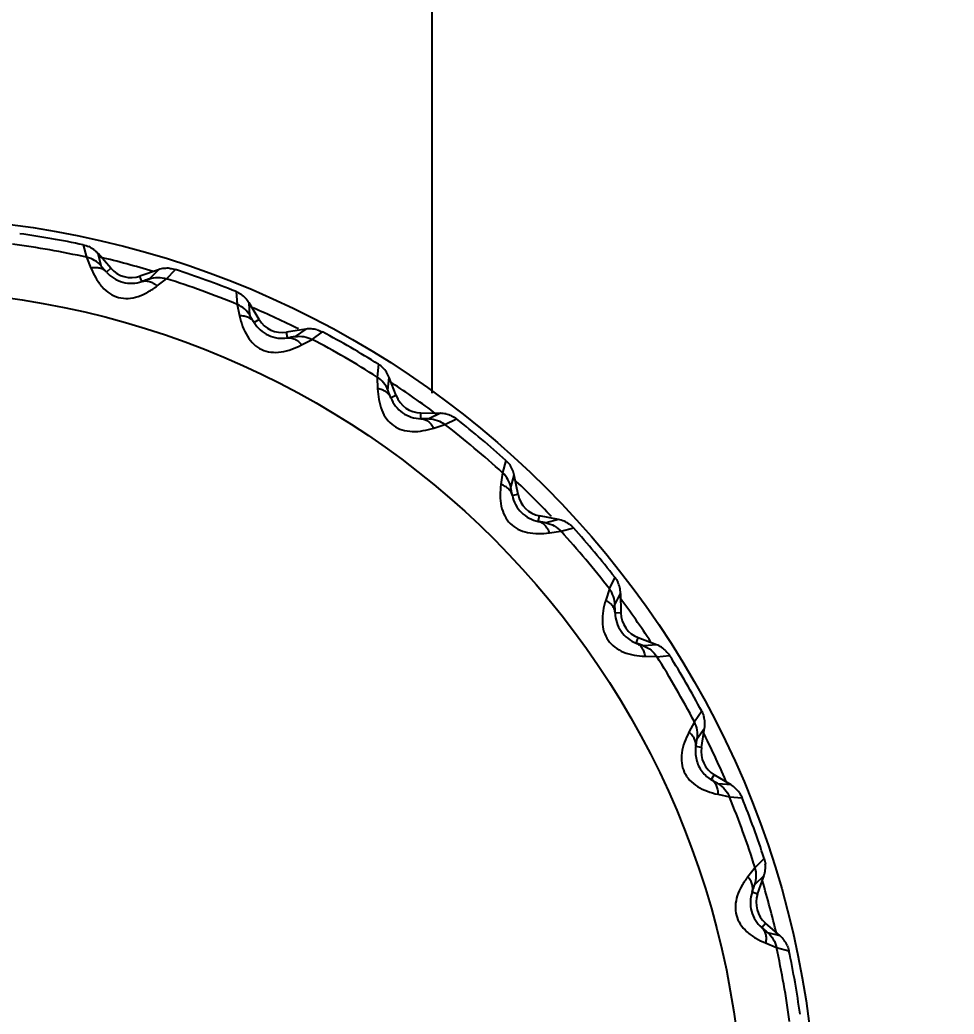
# Model space of a CAD drawing. Extents: x 1507 to 2862, y 0 to 992.
# Drawn here: x 2289.26 to 2306.58, y 606.55 to 624.99 of the extents above; entities that cross this region are included whole.
import ezdxf

# ---------------------------------------------------------------- set-up
doc = ezdxf.new("R2010")
doc.units = 0
doc.header["$LTSCALE"] = 10
doc.header["$MEASUREMENT"] = 0
doc.header["$PDMODE"] = 3
doc.header["$PDSIZE"] = -10
doc.layers.get('0').update_dxf_attribs({"linetype": 'CONTINUOUS'})
doc.layers.get('DEFPOINTS').update_dxf_attribs({"linetype": 'CONTINUOUS'})
doc.layers.add('1', color=7, linetype='CONTINUOUS')
doc.layers.add('10', color=7, linetype='CONTINUOUS')
doc.layers.add('치수', color=7, linetype='CONTINUOUS', lineweight=25)
doc.styles.add('Daelim Dimension', font='')
doc.styles.get('Daelim Dimension').set_extended_font_data('NanumGothic')
doc.dimstyles.new('DEFAULT', dxfattribs={"dimscale": 2, "dimtxt": 2, "dimasz": 2, "dimexe": 0, "dimexo": 2, "dimgap": 1, "dimtad": 1, "dimdec": 1, "dimzin": 9, "dimdsep": 46, "dimtxsty": 'Daelim Dimension', "dimcen": 0.5, "dimclrd": 252, "dimclre": 252, "dimclrt": 3, "dimadec": 1, "dimazin": 0, "dimtfac": 1, "dimtdec": 1, "dimtix": 1, "dimtmove": 0, "dimatfit": 3, "dimfxl": 1, "dimtolj": 1, "dimtzin": 1, "dimlwd": 9, "dimlwe": 9, "dimarcsym": 0})

# ---------------------------------------------------------------- blocks, each defined once
blk = doc.blocks.new('*D14')
at = {"layer": 'DEFPOINTS', "color": 0, "transparency": 16777216}
for p in [(2295.894, 921.192), (2414.417, 921.192), (2295.894, 121.192)]:
    blk.add_point(p, dxfattribs=at)
at = {"layer": '치수', "color": 5, "lineweight": 9, "transparency": 16777216}
for p, q in [((2299.894, 921.192), (2414.417, 921.192)), ((2414.417, 125.192), (2414.417, 917.192)), ((2299.894, 121.192), (2414.417, 121.192))]:
    blk.add_line(p, q, dxfattribs=at)
at = {"layer": '치수', "color": 5, "transparency": 16777216}
for points in [[(2413.75, 917.192), (2415.084, 917.192), (2414.417, 921.192)], [(2413.75, 125.192), (2415.084, 125.192), (2414.417, 121.192)]]:
    blk.add_solid(points, dxfattribs=at)
at = {"layer": '치수', "color": 7, "transparency": 16777216, "insert": (2401.53, 521.192), "char_height": 20, "attachment_point": 5, "rotation": 90, "style": 'Daelim Dimension'}
blk.add_mtext('\\A1;700~800', dxfattribs=at)

msp = doc.modelspace()

# ---------------------------------------------------------------- linework, layer by layer
at = {"color": 7, "linetype": 'Continuous'}
msp.add_line((2296.894, 737.092), (2296.894, 618.066), dxfattribs=at)
at = {"layer": '1', "color": 7, "linetype": 'Continuous'}
for p, q in [((2290.432, 620.818), (2290.493, 620.587)), ((2290.494, 620.587), (2290.575, 620.386)), ((2290.764, 620.427), (2290.705, 620.657)), ((2290.942, 620.383), (2290.705, 620.657)), ((2290.942, 620.383), (2290.862, 620.313)), ((2291.826, 620.356), (2291.483, 620.238)), ((2291.825, 620.356), (2291.659, 620.187)), ((2291.975, 620.19), (2292.143, 620.36)), ((2291.518, 620.137), (2291.483, 620.238)), ((2291.802, 620.057), (2291.974, 620.19)), ((2293.265, 619.951), (2293.285, 619.713)), ((2293.286, 619.713), (2293.331, 619.5)), ((2293.524, 619.508), (2293.506, 619.745)), ((2293.692, 619.434), (2293.506, 619.745)), ((2293.692, 619.434), (2293.601, 619.379)), ((2294.557, 619.254), (2294.2, 619.198)), ((2294.557, 619.254), (2294.364, 619.116)), ((2294.217, 619.092), (2294.2, 619.198)), ((2294.482, 618.964), (2294.675, 619.065)), ((2294.675, 619.065), (2294.87, 619.202)), ((2295.905, 618.605), (2295.883, 618.367)), ((2295.884, 618.367), (2295.892, 618.15)), ((2296.083, 618.124), (2296.106, 618.36)), ((2296.236, 618.022), (2296.106, 618.36)), ((2296.236, 618.022), (2296.136, 617.984)), ((2296.693, 617.594), (2296.695, 617.701)), ((2296.695, 617.701), (2297.057, 617.695)), ((2297.057, 617.695), (2296.843, 617.592)), ((2297.14, 617.487), (2297.356, 617.589)), ((2296.932, 617.421), (2297.139, 617.488)), ((2298.271, 616.821), (2298.208, 616.591)), ((2298.209, 616.59), (2298.179, 616.375)), ((2298.363, 616.316), (2298.427, 616.545)), ((2298.496, 616.19), (2298.426, 616.545)), ((2298.496, 616.19), (2298.391, 616.169)), ((2298.871, 615.689), (2298.892, 615.794)), ((2299.247, 615.725), (2298.892, 615.794)), ((2299.247, 615.725), (2299.018, 615.661)), ((2299.293, 615.506), (2299.523, 615.569)), ((2299.077, 615.477), (2299.292, 615.507)), ((2300.291, 614.654), (2300.189, 614.438)), ((2300.19, 614.437), (2300.123, 614.23)), ((2300.294, 614.141), (2300.396, 614.355)), ((2300.396, 614.355), (2300.403, 613.993)), ((2300.403, 613.993), (2300.296, 613.991)), ((2300.686, 613.434), (2300.724, 613.534)), ((2301.062, 613.404), (2300.724, 613.534)), ((2301.062, 613.404), (2300.826, 613.381)), ((2300.852, 613.19), (2301.069, 613.182)), ((2301.069, 613.181), (2301.307, 613.203)), ((2301.904, 612.169), (2301.767, 611.974)), ((2301.767, 611.973), (2301.665, 611.781)), ((2301.818, 611.663), (2301.956, 611.856)), ((2301.899, 611.498), (2301.956, 611.856)), ((2301.899, 611.498), (2301.794, 611.515)), ((2301.994, 610.962), (2302.081, 610.899)), ((2302.081, 610.899), (2302.136, 610.991)), ((2302.446, 610.804), (2302.136, 610.991)), ((2302.446, 610.804), (2302.21, 610.822)), ((2302.202, 610.63), (2302.415, 610.584)), ((2302.415, 610.583), (2302.653, 610.563)), ((2303.061, 609.441), (2302.892, 609.273)), ((2302.892, 609.272), (2302.759, 609.1)), ((2302.888, 608.957), (2303.058, 609.124)), ((2302.94, 608.781), (2303.058, 609.124)), ((2302.94, 608.781), (2302.839, 608.816)), ((2303.015, 608.16), (2303.085, 608.241)), ((2303.358, 608.003), (2303.085, 608.241)), ((2303.358, 608.003), (2303.128, 608.062)), ((2303.087, 607.874), (2303.289, 607.792)), ((2303.289, 607.791), (2303.52, 607.73))]:
    msp.add_line(p, q, dxfattribs=at)
msp.add_circle((2286.894, 604.192), 15.786, dxfattribs=at)
for centre, radius, start, end in [((2286.894, 604.192), 16.998, 77.9882, 82.0118), ((2286.894, 604.192), 16.786, 77.6154, 82.3836), ((2290.326, 620.328), 0.501, 53.2718, 65.5973), ((2290.321, 620.321), 0.509, 47.6815, 53.3167), ((2290.33, 620.331), 0.496, 40.9888, 47.6912), ((2291.32, 620.712), 0.501, 221, 289), ((2291.989, 619.88), 0.504, 96.7982, 108.9568), ((2291.989, 619.882), 0.501, 84.5552, 96.8707), ((2286.894, 604.192), 16.998, 67.9882, 72.0117), ((2286.894, 604.192), 16.786, 67.6154, 72.3836), ((2293.076, 619.487), 0.501, 43.2717, 55.5973), ((2293.07, 619.481), 0.509, 37.6815, 43.3167), ((2293.081, 619.489), 0.496, 30.9888, 37.6912), ((2294.122, 619.692), 0.501, 211, 279), ((2294.636, 618.757), 0.504, 86.8115, 98.9566), ((2294.637, 618.759), 0.501, 74.5679, 86.885), ((2286.894, 604.192), 16.786, 57.6154, 62.3836), ((2286.894, 604.192), 16.998, 57.9882, 62.0118), ((2295.638, 618.181), 0.501, 33.2718, 45.5973), ((2295.636, 618.179), 0.503, 21.0386, 33.3497), ((2296.703, 618.202), 0.501, 201, 269), ((2297.047, 617.191), 0.504, 76.8115, 88.9566), ((2297.049, 617.193), 0.501, 64.5679, 76.885), ((2286.894, 604.192), 16.998, 47.9882, 52.0118), ((2286.894, 604.192), 16.786, 47.6154, 52.3836), ((2297.934, 616.45), 0.501, 23.2718, 35.5973), ((2297.932, 616.449), 0.503, 11.0386, 23.3497), ((2298.987, 616.285), 0.501, 191, 259), ((2299.15, 615.23), 0.504, 66.8115, 78.9566), ((2299.152, 615.232), 0.501, 54.5679, 66.885), ((2286.894, 604.192), 16.998, 37.9882, 42.0118), ((2286.894, 604.192), 16.786, 37.6154, 42.3836), ((2299.895, 614.347), 0.501, 13.2718, 25.5973), ((2299.893, 614.346), 0.503, 1.0386, 13.3497), ((2300.903, 614.002), 0.501, 181, 249), ((2300.881, 612.934), 0.504, 56.8115, 68.9566), ((2300.883, 612.936), 0.501, 44.5679, 56.885), ((2286.894, 604.192), 16.786, 27.6154, 32.3836), ((2286.894, 604.192), 16.998, 27.9882, 32.0118), ((2301.461, 611.935), 0.501, 3.2718, 15.5973), ((2301.459, 611.934), 0.503, 351.0386, 3.3497), ((2302.377, 611.42), 0.591, 170.7577, 182.3471), ((2302.394, 611.42), 0.501, 171, 239), ((2302.187, 610.373), 0.504, 46.8115, 58.9566), ((2286.894, 604.192), 16.786, 17.6154, 22.3836), ((2302.189, 610.374), 0.501, 34.5679, 46.885), ((2286.894, 604.192), 16.998, 17.9882, 22.0118), ((2302.584, 609.288), 0.501, 353.2718, 5.5973), ((2302.582, 609.287), 0.503, 341.0386, 353.3497), ((2303.414, 608.618), 0.501, 161, 229), ((2303.028, 607.623), 0.504, 36.8115, 48.9566), ((2303.03, 607.624), 0.501, 24.5679, 36.885), ((2286.894, 604.192), 16.786, 7.6154, 12.3836), ((2286.894, 604.192), 16.998, 7.9882, 12.0118)]:
    msp.add_arc(centre, radius, start, end, dxfattribs=at)
for points in [[(2290.431, 620.818), (2290.466, 620.81), (2290.5, 620.799), (2290.533, 620.785)], [(2292.037, 620.381), (2292.073, 620.378), (2292.109, 620.37), (2292.143, 620.359)], [(2293.265, 619.951), (2293.298, 619.938), (2293.329, 619.921), (2293.359, 619.901)], [(2294.77, 619.242), (2294.805, 619.233), (2294.839, 619.219), (2294.871, 619.202)], [(2295.904, 618.605), (2295.934, 618.586), (2295.963, 618.564), (2295.988, 618.539)], [(2297.264, 617.646), (2297.296, 617.63), (2297.328, 617.611), (2297.356, 617.589)], [(2298.27, 616.822), (2298.297, 616.798), (2298.321, 616.771), (2298.342, 616.742)], [(2299.443, 615.641), (2299.472, 615.62), (2299.499, 615.595), (2299.523, 615.569)], [(2300.291, 614.654), (2300.312, 614.626), (2300.332, 614.596), (2300.347, 614.563)], [(2301.24, 613.288), (2301.265, 613.262), (2301.288, 613.233), (2301.307, 613.203)], [(2301.904, 612.169), (2301.92, 612.137), (2301.934, 612.104), (2301.944, 612.07)], [(2302.602, 610.658), (2302.622, 610.628), (2302.639, 610.596), (2302.653, 610.563)], [(2303.061, 609.441), (2303.072, 609.407), (2303.079, 609.372), (2303.083, 609.337)], [(2303.486, 607.832), (2303.501, 607.799), (2303.512, 607.765), (2303.52, 607.729)]]:
    msp.add_open_spline(points, degree=3, dxfattribs=at)
for points, knots in [([(2290.764, 620.426), (2290.73, 620.466), (2290.646, 620.536), (2290.545, 620.576), (2290.493, 620.587)], [0, 0, 0, 0, 0.499999, 1, 1, 1, 1]), ([(2290.862, 620.313), (2290.847, 620.331), (2290.809, 620.361), (2290.739, 620.388), (2290.659, 620.397), (2290.604, 620.391), (2290.575, 620.386)], [0, 0, 0, 0, 0.223472, 0.459996, 0.717571, 1, 1, 1, 1]), ([(2290.575, 620.386), (2290.601, 620.323), (2290.66, 620.201), (2290.774, 620.038), (2290.918, 619.91), (2291.085, 619.834), (2291.268, 619.816), (2291.456, 619.855), (2291.637, 619.939), (2291.749, 620.015), (2291.802, 620.057)], [0, 0, 0, 0, 0.131411, 0.263229, 0.385378, 0.499989, 0.614606, 0.736766, 0.868578, 1, 1, 1, 1]), ([(2290.862, 620.313), (2290.855, 620.321), (2290.842, 620.335), (2290.824, 620.357), (2290.808, 620.375), (2290.793, 620.392), (2290.783, 620.404), (2290.776, 620.412), (2290.772, 620.417), (2290.769, 620.421), (2290.766, 620.424), (2290.765, 620.425), (2290.764, 620.426), (2290.764, 620.427)], [0, 0, 0, 0, 0.20146, 0.388371, 0.557294, 0.704706, 0.826802, 0.877149, 0.919708, 0.953896, 0.979088, 0.994663, 1, 1, 1, 1]), ([(2290.862, 620.313), (2290.939, 620.224), (2291.153, 620.088), (2291.406, 620.098), (2291.518, 620.137)], [0, 0, 0, 0, 0.500015, 1, 1, 1, 1]), ([(2291.659, 620.187), (2291.659, 620.186), (2291.656, 620.186), (2291.653, 620.184), (2291.645, 620.182), (2291.634, 620.178), (2291.617, 620.172), (2291.596, 620.165), (2291.563, 620.153), (2291.536, 620.144), (2291.518, 620.137)], [0, 0, 0, 0, 0.02093, 0.045497, 0.078861, 0.170162, 0.291198, 0.438336, 0.607939, 1, 1, 1, 1]), ([(2291.658, 620.186), (2291.709, 620.204), (2291.816, 620.222), (2291.924, 620.206), (2291.975, 620.19)], [0, 0, 0, 0, 0.499999, 1, 1, 1, 1]), ([(2291.518, 620.137), (2291.54, 620.145), (2291.587, 620.152), (2291.661, 620.141), (2291.735, 620.109), (2291.78, 620.076), (2291.802, 620.057)], [0, 0, 0, 0, 0.223363, 0.459462, 0.717155, 1, 1, 1, 1]), ([(2293.525, 619.507), (2293.497, 619.553), (2293.427, 619.636), (2293.334, 619.693), (2293.285, 619.713)], [0, 0, 0, 0, 0.499999, 1, 1, 1, 1]), ([(2293.601, 619.379), (2293.589, 619.399), (2293.557, 619.435), (2293.493, 619.474), (2293.416, 619.497), (2293.36, 619.501), (2293.331, 619.5)], [0, 0, 0, 0, 0.223472, 0.459996, 0.717571, 1, 1, 1, 1]), ([(2293.331, 619.5), (2293.346, 619.434), (2293.382, 619.303), (2293.467, 619.123), (2293.586, 618.973), (2293.738, 618.869), (2293.915, 618.82), (2294.106, 618.825), (2294.299, 618.876), (2294.423, 618.932), (2294.482, 618.964)], [0, 0, 0, 0, 0.131421, 0.263225, 0.385406, 0.500037, 0.614664, 0.736718, 0.868611, 1, 1, 1, 1]), ([(2293.601, 619.379), (2293.596, 619.388), (2293.586, 619.405), (2293.571, 619.428), (2293.559, 619.45), (2293.547, 619.469), (2293.539, 619.482), (2293.534, 619.492), (2293.53, 619.497), (2293.528, 619.501), (2293.526, 619.505), (2293.525, 619.507), (2293.524, 619.508), (2293.524, 619.508)], [0, 0, 0, 0, 0.20146, 0.388371, 0.557294, 0.704706, 0.826802, 0.877149, 0.919708, 0.953896, 0.979088, 0.994663, 1, 1, 1, 1]), ([(2293.601, 619.379), (2293.661, 619.278), (2293.849, 619.107), (2294.1, 619.073), (2294.217, 619.092)], [0, 0, 0, 0, 0.499893, 1, 1, 1, 1]), ([(2294.364, 619.116), (2294.364, 619.116), (2294.361, 619.116), (2294.357, 619.115), (2294.35, 619.114), (2294.338, 619.112), (2294.32, 619.109), (2294.299, 619.105), (2294.264, 619.1), (2294.236, 619.095), (2294.217, 619.092)], [0, 0, 0, 0, 0.02093, 0.045497, 0.078861, 0.170162, 0.291198, 0.438336, 0.607939, 1, 1, 1, 1]), ([(2294.217, 619.092), (2294.239, 619.096), (2294.287, 619.095), (2294.358, 619.071), (2294.425, 619.026), (2294.464, 618.986), (2294.482, 618.964)], [0, 0, 0, 0, 0.223363, 0.459463, 0.717155, 1, 1, 1, 1]), ([(2294.364, 619.116), (2294.416, 619.124), (2294.525, 619.124), (2294.628, 619.09), (2294.675, 619.065)], [0, 0, 0, 0, 0.499999, 1, 1, 1, 1]), ([(2296.083, 618.123), (2296.064, 618.173), (2296.01, 618.267), (2295.928, 618.339), (2295.883, 618.368)], [0, 0, 0, 0, 0.499999, 1, 1, 1, 1]), ([(2295.892, 618.15), (2295.894, 618.082), (2295.908, 617.947), (2295.96, 617.755), (2296.051, 617.586), (2296.182, 617.457), (2296.348, 617.378), (2296.538, 617.35), (2296.736, 617.367), (2296.868, 617.401), (2296.932, 617.421)], [0, 0, 0, 0, 0.131412, 0.26323, 0.385384, 0.499995, 0.61461, 0.736773, 0.86859, 1, 1, 1, 1]), ([(2296.136, 617.984), (2296.128, 618.005), (2296.103, 618.047), (2296.047, 618.096), (2295.975, 618.132), (2295.921, 618.145), (2295.892, 618.15)], [0, 0, 0, 0, 0.223472, 0.459996, 0.717571, 1, 1, 1, 1]), ([(2296.136, 617.984), (2296.133, 617.993), (2296.126, 618.011), (2296.116, 618.037), (2296.107, 618.061), (2296.099, 618.081), (2296.093, 618.096), (2296.09, 618.106), (2296.087, 618.112), (2296.086, 618.117), (2296.084, 618.121), (2296.084, 618.122), (2296.083, 618.124), (2296.083, 618.124)], [0, 0, 0, 0, 0.20146, 0.388371, 0.557294, 0.704706, 0.826802, 0.877149, 0.919708, 0.953896, 0.979088, 0.994663, 1, 1, 1, 1]), ([(2296.136, 617.984), (2296.178, 617.873), (2296.333, 617.673), (2296.574, 617.596), (2296.693, 617.594)], [0, 0, 0, 0, 0.500028, 1, 1, 1, 1]), ([(2296.693, 617.594), (2296.716, 617.594), (2296.763, 617.585), (2296.829, 617.549), (2296.887, 617.493), (2296.918, 617.447), (2296.932, 617.421)], [0, 0, 0, 0, 0.223363, 0.459463, 0.717155, 1, 1, 1, 1]), ([(2296.843, 617.592), (2296.842, 617.592), (2296.839, 617.592), (2296.835, 617.592), (2296.828, 617.592), (2296.816, 617.592), (2296.798, 617.593), (2296.776, 617.593), (2296.74, 617.593), (2296.712, 617.594), (2296.693, 617.594)], [0, 0, 0, 0, 0.02093, 0.045497, 0.078861, 0.170162, 0.291198, 0.438336, 0.607939, 1, 1, 1, 1]), ([(2296.842, 617.592), (2296.895, 617.591), (2297.002, 617.572), (2297.098, 617.52), (2297.14, 617.488)], [0, 0, 0, 0, 0.499999, 1, 1, 1, 1]), ([(2298.363, 616.316), (2298.353, 616.368), (2298.315, 616.47), (2298.248, 616.555), (2298.208, 616.591)], [0, 0, 0, 0, 0.499999, 1, 1, 1, 1]), ([(2298.179, 616.375), (2298.17, 616.308), (2298.159, 616.173), (2298.177, 615.974), (2298.238, 615.792), (2298.345, 615.643), (2298.494, 615.536), (2298.676, 615.476), (2298.875, 615.458), (2299.01, 615.468), (2299.077, 615.477)], [0, 0, 0, 0, 0.131412, 0.26323, 0.385384, 0.499996, 0.614611, 0.736776, 0.868592, 1, 1, 1, 1]), ([(2298.391, 616.169), (2298.386, 616.192), (2298.369, 616.237), (2298.322, 616.295), (2298.257, 616.343), (2298.206, 616.366), (2298.179, 616.375)], [0, 0, 0, 0, 0.223472, 0.459996, 0.717571, 1, 1, 1, 1]), ([(2298.391, 616.169), (2298.389, 616.179), (2298.385, 616.198), (2298.38, 616.226), (2298.375, 616.25), (2298.371, 616.272), (2298.368, 616.287), (2298.366, 616.298), (2298.365, 616.304), (2298.364, 616.309), (2298.363, 616.313), (2298.363, 616.315), (2298.362, 616.316), (2298.363, 616.316)], [0, 0, 0, 0, 0.20146, 0.388371, 0.557294, 0.704706, 0.826802, 0.877149, 0.919708, 0.953896, 0.979088, 0.994663, 1, 1, 1, 1]), ([(2298.391, 616.169), (2298.413, 616.053), (2298.531, 615.829), (2298.755, 615.711), (2298.871, 615.689)], [0, 0, 0, 0, 0.500028, 1, 1, 1, 1]), ([(2298.871, 615.689), (2298.894, 615.685), (2298.939, 615.667), (2298.997, 615.621), (2299.045, 615.556), (2299.068, 615.505), (2299.077, 615.477)], [0, 0, 0, 0, 0.223363, 0.459463, 0.717155, 1, 1, 1, 1]), ([(2299.018, 615.661), (2299.017, 615.661), (2299.015, 615.662), (2299.011, 615.662), (2299.004, 615.664), (2298.992, 615.666), (2298.974, 615.669), (2298.953, 615.673), (2298.918, 615.68), (2298.89, 615.685), (2298.871, 615.689)], [0, 0, 0, 0, 0.02093, 0.045497, 0.078861, 0.170162, 0.291198, 0.438336, 0.607939, 1, 1, 1, 1]), ([(2299.017, 615.661), (2299.07, 615.651), (2299.172, 615.613), (2299.257, 615.546), (2299.293, 615.506)], [0, 0, 0, 0, 0.499999, 1, 1, 1, 1]), ([(2300.294, 614.14), (2300.293, 614.193), (2300.274, 614.3), (2300.222, 614.396), (2300.189, 614.438)], [0, 0, 0, 0, 0.499999, 1, 1, 1, 1]), ([(2300.123, 614.23), (2300.102, 614.166), (2300.069, 614.035), (2300.052, 613.836), (2300.08, 613.646), (2300.159, 613.48), (2300.288, 613.349), (2300.456, 613.258), (2300.649, 613.206), (2300.784, 613.193), (2300.852, 613.19)], [0, 0, 0, 0, 0.131412, 0.26323, 0.385384, 0.499995, 0.61461, 0.736773, 0.86859, 1, 1, 1, 1]), ([(2300.296, 613.991), (2300.295, 614.014), (2300.286, 614.061), (2300.25, 614.127), (2300.195, 614.185), (2300.148, 614.216), (2300.123, 614.23)], [0, 0, 0, 0, 0.223472, 0.459996, 0.717571, 1, 1, 1, 1]), ([(2300.296, 613.991), (2300.296, 614.001), (2300.295, 614.02), (2300.295, 614.048), (2300.295, 614.073), (2300.294, 614.095), (2300.294, 614.111), (2300.294, 614.122), (2300.294, 614.128), (2300.294, 614.133), (2300.294, 614.137), (2300.294, 614.139), (2300.294, 614.141), (2300.294, 614.141)], [0, 0, 0, 0, 0.20146, 0.388371, 0.557294, 0.704706, 0.826802, 0.877149, 0.919708, 0.953896, 0.979088, 0.994663, 1, 1, 1, 1]), ([(2300.296, 613.991), (2300.298, 613.873), (2300.375, 613.631), (2300.575, 613.476), (2300.686, 613.434)], [0, 0, 0, 0, 0.500028, 1, 1, 1, 1]), ([(2300.686, 613.434), (2300.707, 613.426), (2300.748, 613.401), (2300.798, 613.345), (2300.834, 613.273), (2300.847, 613.219), (2300.852, 613.19)], [0, 0, 0, 0, 0.223363, 0.459463, 0.717155, 1, 1, 1, 1]), ([(2300.826, 613.381), (2300.825, 613.381), (2300.823, 613.383), (2300.819, 613.384), (2300.812, 613.386), (2300.8, 613.391), (2300.784, 613.397), (2300.763, 613.405), (2300.73, 613.417), (2300.704, 613.427), (2300.686, 613.434)], [0, 0, 0, 0, 0.02093, 0.045497, 0.078861, 0.170162, 0.291198, 0.438336, 0.607939, 1, 1, 1, 1]), ([(2300.825, 613.382), (2300.875, 613.363), (2300.969, 613.308), (2301.041, 613.226), (2301.069, 613.181)], [0, 0, 0, 0, 0.499999, 1, 1, 1, 1]), ([(2301.818, 611.662), (2301.826, 611.714), (2301.826, 611.823), (2301.791, 611.926), (2301.767, 611.974)], [0, 0, 0, 0, 0.499999, 1, 1, 1, 1]), ([(2301.665, 611.781), (2301.634, 611.721), (2301.578, 611.597), (2301.526, 611.405), (2301.522, 611.213), (2301.571, 611.036), (2301.674, 610.884), (2301.825, 610.765), (2302.005, 610.68), (2302.136, 610.644), (2302.202, 610.63)], [0, 0, 0, 0, 0.131385, 0.263278, 0.385334, 0.499961, 0.614592, 0.736772, 0.868575, 1, 1, 1, 1]), ([(2301.794, 611.515), (2301.797, 611.537), (2301.796, 611.586), (2301.772, 611.656), (2301.728, 611.724), (2301.688, 611.762), (2301.665, 611.781)], [0, 0, 0, 0, 0.223472, 0.459996, 0.717571, 1, 1, 1, 1]), ([(2301.794, 611.515), (2301.795, 611.525), (2301.799, 611.544), (2301.803, 611.571), (2301.807, 611.596), (2301.81, 611.618), (2301.813, 611.633), (2301.815, 611.644), (2301.816, 611.65), (2301.817, 611.655), (2301.817, 611.659), (2301.818, 611.661), (2301.818, 611.663), (2301.818, 611.663)], [0, 0, 0, 0, 0.20146, 0.388371, 0.557294, 0.704706, 0.826802, 0.877149, 0.919708, 0.953896, 0.979088, 0.994663, 1, 1, 1, 1]), ([(2301.787, 611.396), (2301.79, 611.314), (2301.83, 611.149), (2301.933, 611.016), (2301.994, 610.962)], [0, 0, 0, 0, 0.501897, 1, 1, 1, 1]), ([(2302.081, 610.899), (2302.101, 610.887), (2302.137, 610.856), (2302.176, 610.792), (2302.199, 610.715), (2302.203, 610.659), (2302.202, 610.63)], [0, 0, 0, 0, 0.223363, 0.459463, 0.717155, 1, 1, 1, 1]), ([(2302.21, 610.822), (2302.209, 610.822), (2302.207, 610.824), (2302.203, 610.826), (2302.197, 610.83), (2302.186, 610.836), (2302.171, 610.845), (2302.152, 610.856), (2302.122, 610.875), (2302.098, 610.889), (2302.081, 610.899)], [0, 0, 0, 0, 0.02093, 0.045497, 0.078861, 0.170162, 0.291198, 0.438336, 0.607939, 1, 1, 1, 1]), ([(2302.209, 610.823), (2302.255, 610.795), (2302.338, 610.725), (2302.395, 610.633), (2302.415, 610.583)], [0, 0, 0, 0, 0.499999, 1, 1, 1, 1]), ([(2302.759, 609.1), (2302.717, 609.047), (2302.641, 608.935), (2302.557, 608.754), (2302.518, 608.566), (2302.536, 608.383), (2302.612, 608.216), (2302.739, 608.073), (2302.902, 607.958), (2303.025, 607.899), (2303.087, 607.874)], [0, 0, 0, 0, 0.131411, 0.263229, 0.385378, 0.499989, 0.614606, 0.736766, 0.868578, 1, 1, 1, 1]), ([(2302.839, 608.816), (2302.847, 608.838), (2302.854, 608.886), (2302.842, 608.959), (2302.81, 609.033), (2302.778, 609.078), (2302.759, 609.1)], [0, 0, 0, 0, 0.223472, 0.459996, 0.717571, 1, 1, 1, 1]), ([(2302.888, 608.957), (2302.906, 609.007), (2302.924, 609.114), (2302.908, 609.222), (2302.892, 609.273)], [0, 0, 0, 0, 0.499999, 1, 1, 1, 1]), ([(2302.839, 608.816), (2302.842, 608.826), (2302.849, 608.844), (2302.858, 608.87), (2302.866, 608.894), (2302.873, 608.915), (2302.879, 608.93), (2302.882, 608.94), (2302.884, 608.946), (2302.886, 608.95), (2302.887, 608.954), (2302.888, 608.956), (2302.888, 608.958), (2302.888, 608.957)], [0, 0, 0, 0, 0.20146, 0.388371, 0.557294, 0.704706, 0.826802, 0.877149, 0.919708, 0.953896, 0.979088, 0.994663, 1, 1, 1, 1]), ([(2302.839, 608.816), (2302.8, 608.704), (2302.79, 608.451), (2302.925, 608.237), (2303.015, 608.16)], [0, 0, 0, 0, 0.500015, 1, 1, 1, 1]), ([(2303.015, 608.16), (2303.032, 608.145), (2303.063, 608.107), (2303.09, 608.038), (2303.099, 607.958), (2303.093, 607.902), (2303.087, 607.874)], [0, 0, 0, 0, 0.223363, 0.459462, 0.717155, 1, 1, 1, 1]), ([(2303.128, 608.062), (2303.127, 608.062), (2303.126, 608.064), (2303.123, 608.067), (2303.117, 608.072), (2303.108, 608.08), (2303.094, 608.091), (2303.078, 608.106), (2303.051, 608.129), (2303.03, 608.147), (2303.015, 608.16)], [0, 0, 0, 0, 0.02093, 0.045497, 0.078861, 0.170162, 0.291198, 0.438336, 0.607939, 1, 1, 1, 1]), ([(2303.128, 608.063), (2303.168, 608.028), (2303.238, 607.944), (2303.278, 607.843), (2303.289, 607.791)], [0, 0, 0, 0, 0.499999, 1, 1, 1, 1])]:
    msp.add_open_spline(points, degree=3, knots=knots, dxfattribs=at)
at = {"layer": '10', "color": 7, "linetype": 'Continuous'}
msp.add_circle((2286.894, 604.192), 17.142, dxfattribs=at)
for start, end in [(73.3229, 76.7912), (63.4491, 66.5925), (53.2161, 56.6445), (43.4799, 46.8257), (33.3614, 36.7833), (23.4054, 26.8266), (13.2077, 16.6691)]:
    msp.add_arc((2286.894, 604.192), 16.842, start, end, dxfattribs=at)

# ---------------------------------------------------------------- dimensions: what is measured, and where the dimension line sits
at = {"layer": '치수', "color": 5}
dim = msp.add_linear_dim(base=(2414.417, 921.192), p1=(2295.894, 121.192), p2=(2295.894, 921.192), angle=90, text='700~800', dimstyle='DEFAULT', override={"dimtxt": 10, "dimclrd": 5, "dimclre": 5, "dimclrt": 7}, dxfattribs=at)
dim.commit()
dim.dimension.update_dxf_attribs({"geometry": '*D14', "text_midpoint": (2401.53, 521.192)})

doc.saveas('drawing.dxf')
